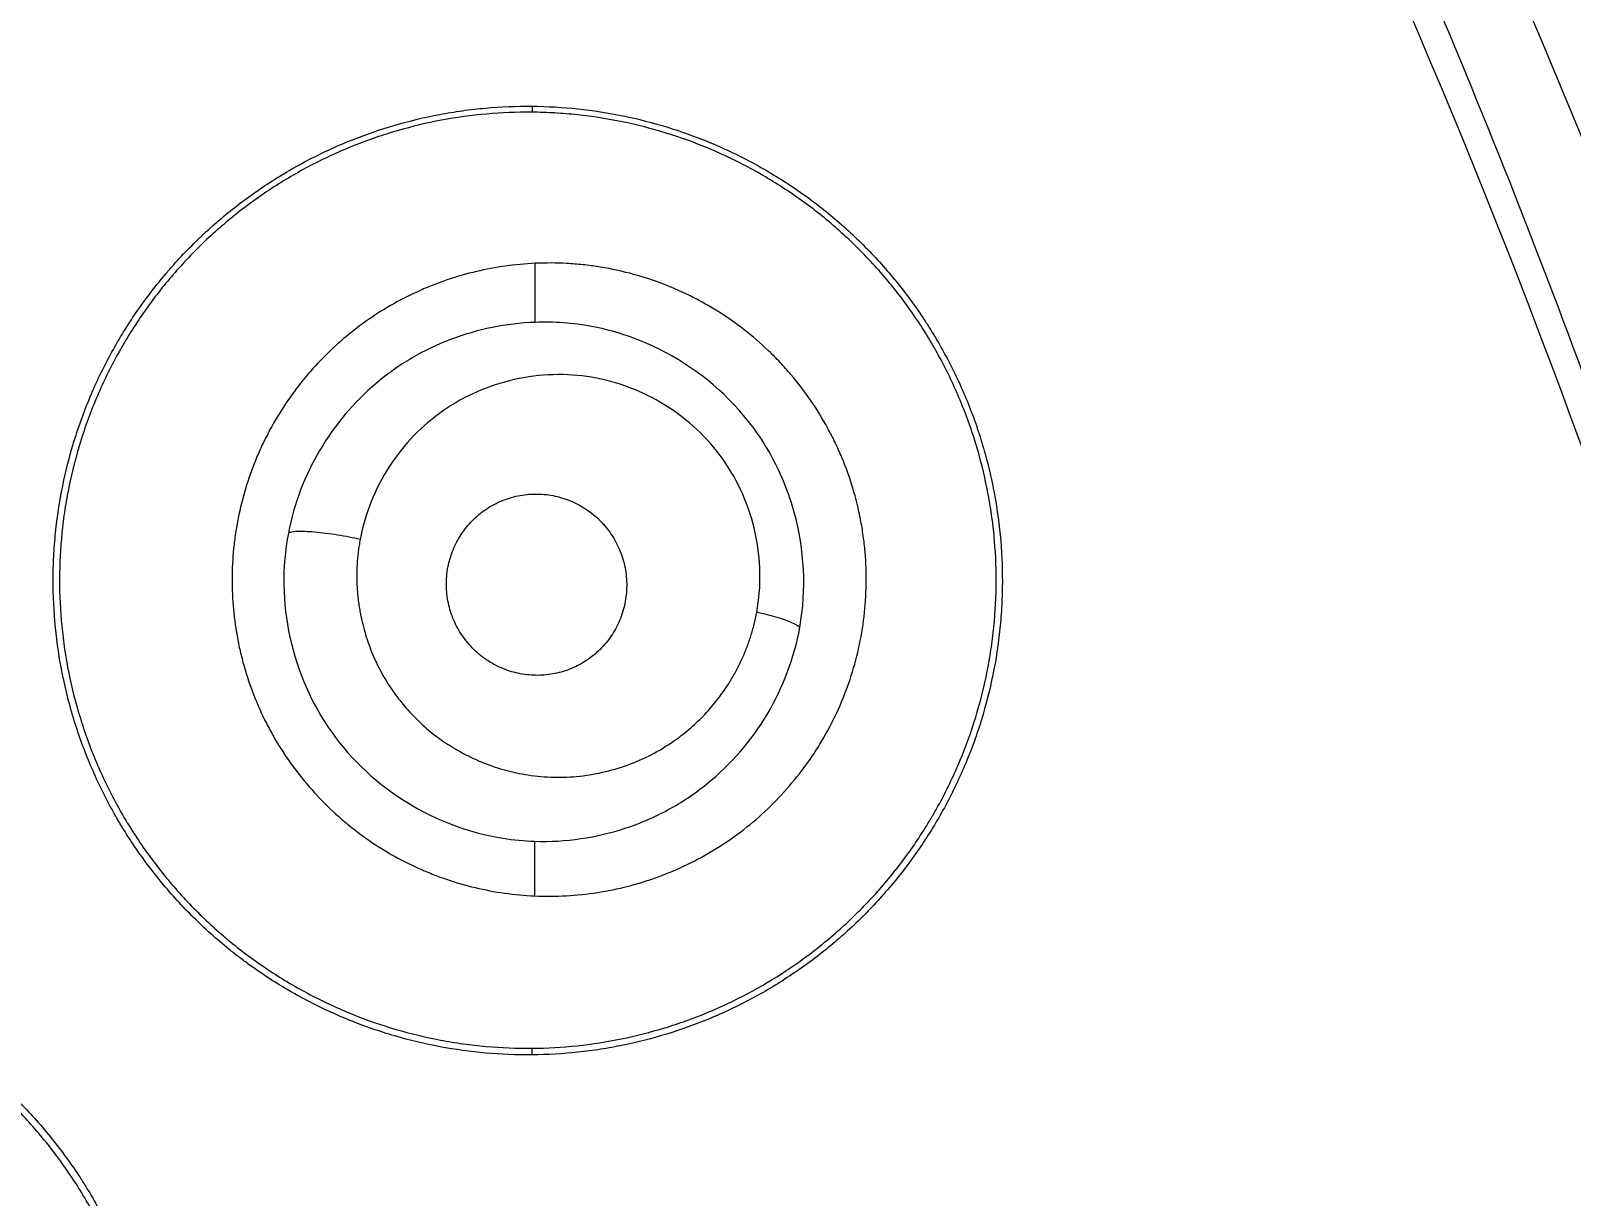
# Model space of a CAD drawing. Extents: x 541 to 1062, y 0 to 382.
# Drawn here: x 926.1 to 933.83, y 286.27 to 292.12 of the extents above; entities that cross this region are included whole.
import ezdxf

# ---------------------------------------------------------------- set-up
doc = ezdxf.new("R2010")
doc.units = 0
doc.header["$LTSCALE"] = 10
doc.header["$MEASUREMENT"] = 0
doc.header["$PDMODE"] = 3
doc.header["$PDSIZE"] = -10
doc.layers.get('0').update_dxf_attribs({"linetype": 'CONTINUOUS'})
doc.layers.get('DEFPOINTS').update_dxf_attribs({"linetype": 'CONTINUOUS'})
doc.layers.add('1', color=7, linetype='CONTINUOUS')
doc.styles.add('Daelim Dimension', font='')
doc.styles.get('Daelim Dimension').set_extended_font_data('NanumGothic')
doc.dimstyles.new('DEFAULT', dxfattribs={"dimscale": 2, "dimtxt": 2, "dimasz": 2, "dimexe": 0, "dimexo": 2, "dimgap": 1, "dimtad": 1, "dimdec": 1, "dimzin": 9, "dimdsep": 46, "dimtxsty": 'Daelim Dimension', "dimcen": 0.5, "dimclrd": 252, "dimclre": 252, "dimclrt": 3, "dimadec": 1, "dimazin": 0, "dimtfac": 1, "dimtdec": 1, "dimtix": 1, "dimtmove": 0, "dimatfit": 3, "dimfxl": 1, "dimtolj": 1, "dimtzin": 1, "dimlwd": 9, "dimlwe": 9, "dimarcsym": 0})

# ---------------------------------------------------------------- blocks, each defined once
blk = doc.blocks.new('*D10')
at = {"color": 5, "linetype": 'ByBlock', "lineweight": 9, "ltscale": 0.5, "transparency": 16777216}
for p, q in [((845.7003, 280.0728), (845.7003, 341.2206)), ((849.7003, 341.2206), (941.7003, 341.2206)), ((945.7003, 280.0745), (945.7003, 341.2206))]:
    blk.add_line(p, q, dxfattribs=at)
at = {"color": 5, "ltscale": 0.5, "transparency": 16777216}
for points in [[(849.7003, 341.8873), (849.7003, 340.5539), (845.7003, 341.2206)], [(941.7003, 341.8873), (941.7003, 340.5539), (945.7003, 341.2206)]]:
    blk.add_solid(points, dxfattribs=at)
at = {"layer": 'DEFPOINTS', "color": 0, "ltscale": 0.5, "transparency": 16777216}
for p in [(945.7003, 341.2206), (845.7003, 276.0728), (945.7003, 276.0745)]:
    blk.add_point(p, dxfattribs=at)
at = {"color": 7, "ltscale": 0.5, "transparency": 16777216, "insert": (895.7003, 346.2206), "char_height": 6, "attachment_point": 5, "style": 'Daelim Dimension'}
blk.add_mtext('\\A1;%%C100', dxfattribs=at)

msp = doc.modelspace()

# ---------------------------------------------------------------- linework, layer by layer
at = {"layer": '1', "color": 7, "linetype": 'Continuous', "lineweight": 13}
for p, q in [((928.6153, 291.7432), (928.6153, 291.7131)), ((928.6305, 290.6593), (928.6308, 290.9549)), ((928.6278, 288.0545), (928.6275, 287.7806)), ((928.6153, 286.9828), (928.6153, 287.016))]:
    msp.add_line(p, q, dxfattribs=at)
at = {"layer": '1', "color": 7, "linetype": 'Continuous', "lineweight": 18}
for radius, start, end in [(45.3527, 272.37375, 90), (41.78, 282.53337, 97.46663), (41.2, 272.64772, 90)]:
    msp.add_arc((895.7003, 276.0745), radius, start, end, dxfattribs=at)
at = {"layer": '1', "color": 7, "linetype": 'Continuous', "lineweight": 13}
msp.add_ellipse((929.6662, 289.174), major_axis=(-0.295, 0.0547), ratio=0.145294, start_param=3.318229, end_param=4.480331, dxfattribs=at)
at = {"layer": '1', "color": 7, "linetype": 'Continuous', "lineweight": 18}
for points, weights in [([(945.7003, 276.0745), (945.7003, 307.3351), (922.9618, 326.0745), (895.7003, 326.0745)], [0.718695432068, 0.639202599743, 0.732970789054, 1]), ([(928.1535, 243.6212), (962.1214, 277.5891), (943.7381, 321.9703), (895.7003, 321.9703)], [1, 0.588455621576, 0.588455621576, 1])]:
    msp.add_rational_spline(points, weights, degree=3, dxfattribs=at)
at = {"layer": '1', "color": 7, "linetype": 'Continuous', "lineweight": 13}
for points, knots in [([(895.7003, 318.4396), (898.4731, 318.4396), (901.2458, 318.1665), (906.6848, 317.0846), (909.351, 316.2759), (914.4744, 314.1537), (916.9316, 312.8403), (921.5426, 309.7593), (923.6963, 307.9918), (927.6176, 304.0705), (929.3851, 301.9168), (932.4661, 297.3058), (933.7795, 294.8486), (935.9017, 289.7252), (936.7104, 287.059), (937.7923, 281.62), (938.0654, 278.8473), (938.0654, 276.0745)], [0, 0, 0, 0, 0.125, 0.125, 0.25, 0.25, 0.375, 0.375, 0.5, 0.5, 0.625, 0.625, 0.75, 0.75, 0.875, 0.875, 1, 1, 1, 1]), ([(920.5841, 290.8709), (920.6304, 290.8965), (920.7227, 290.9475), (920.861, 291.0238), (920.9987, 291.0998), (921.1359, 291.1754), (921.2726, 291.2506), (921.4088, 291.3255), (921.5444, 291.4), (921.6796, 291.4742), (921.8142, 291.548), (921.9483, 291.6215), (922.0819, 291.6945), (922.2149, 291.7673), (922.3475, 291.8396), (922.4795, 291.9116), (922.611, 291.9832), (922.7421, 292.0545), (922.8726, 292.1254), (923.0026, 292.196), (923.1321, 292.2661), (923.261, 292.3359), (923.3895, 292.4054), (923.5175, 292.4745), (923.645, 292.5432), (923.7719, 292.6115), (923.8984, 292.6795), (924.0244, 292.7471), (924.1498, 292.8144), (924.2748, 292.8813), (924.3993, 292.9478), (924.5233, 293.0139), (924.6468, 293.0797), (924.7697, 293.1451), (924.8922, 293.2101), (925.0142, 293.2748), (925.1358, 293.3391), (925.2568, 293.403), (925.3773, 293.4665), (925.4974, 293.5297), (925.6169, 293.5925), (925.8496, 293.7145), (926.1916, 293.893), (926.639, 294.1244), (927.0745, 294.3476), (927.4981, 294.5623), (927.9099, 294.7686), (928.225, 294.9243), (928.4437, 295.0314), (928.5664, 295.0916), (928.6792, 295.1469), (928.782, 295.1971), (928.8749, 295.2425), (928.9918, 295.2992), (929.1331, 295.3673), (929.2997, 295.4467), (929.458, 295.5211), (929.5977, 295.5858), (929.7211, 295.642), (929.8303, 295.6909), (929.938, 295.7385), (930.0442, 295.7846), (930.149, 295.8294), (930.2524, 295.8727), (930.3542, 295.9146), (930.4547, 295.9551), (930.5537, 295.9941), (930.6512, 296.0318), (930.7474, 296.068), (930.8421, 296.1028), (930.9049, 296.1252), (930.936, 296.1362)], [0, 0, 0, 0, 0.013442, 0.026836, 0.040181, 0.053477, 0.066724, 0.079923, 0.093073, 0.106175, 0.119228, 0.132232, 0.145188, 0.158096, 0.170955, 0.183766, 0.196528, 0.209242, 0.221908, 0.234525, 0.247095, 0.259615, 0.272088, 0.284513, 0.296889, 0.309217, 0.321498, 0.33373, 0.345914, 0.35805, 0.370139, 0.382179, 0.394172, 0.406116, 0.418013, 0.429862, 0.441663, 0.453417, 0.465123, 0.476781, 0.488392, 0.499955, 0.544574, 0.588001, 0.630239, 0.671292, 0.711164, 0.749859, 0.762685, 0.774548, 0.785451, 0.795393, 0.804375, 0.812397, 0.829265, 0.845313, 0.860543, 0.874956, 0.885548, 0.895975, 0.90624, 0.916341, 0.92628, 0.936056, 0.945671, 0.955125, 0.964418, 0.973552, 0.982526, 0.991342, 1, 1, 1, 1]), ([(931.1638, 295.9735), (931.1108, 295.9428), (931.0051, 295.8816), (930.8467, 295.7899), (930.6888, 295.6985), (930.5316, 295.6075), (930.3749, 295.5168), (930.2189, 295.4264), (930.0634, 295.3364), (929.9085, 295.2468), (929.7542, 295.1574), (929.6005, 295.0684), (929.4473, 294.9798), (929.2948, 294.8914), (929.1428, 294.8035), (928.9915, 294.7158), (928.8407, 294.6286), (928.6906, 294.5416), (928.541, 294.455), (928.3921, 294.3688), (928.2437, 294.2829), (928.0959, 294.1973), (927.9488, 294.1121), (927.8022, 294.0272), (927.6562, 293.9427), (927.5109, 293.8585), (927.3661, 293.7747), (927.222, 293.6913), (927.0785, 293.6081), (926.9355, 293.5254), (926.7932, 293.443), (926.6515, 293.3609), (926.5104, 293.2792), (926.3699, 293.1978), (926.23, 293.1168), (926.0908, 293.0362), (925.9521, 292.9559), (925.8141, 292.876), (925.6767, 292.7964), (925.5399, 292.7172), (925.4037, 292.6383), (925.2681, 292.5598), (925.1332, 292.4816), (924.9989, 292.4038), (924.8652, 292.3264), (924.7321, 292.2493), (924.5996, 292.1726), (924.4678, 292.0963), (924.3366, 292.0203), (924.206, 291.9446), (924.076, 291.8694), (923.9467, 291.7945), (923.818, 291.7199), (923.6899, 291.6457), (923.5625, 291.5719), (923.4356, 291.4985), (923.3094, 291.4254), (923.1839, 291.3527), (923.059, 291.2803), (922.9347, 291.2083), (922.811, 291.1367), (922.688, 291.0654), (922.5656, 290.9945), (922.4438, 290.924), (922.3227, 290.8538), (922.2022, 290.784), (922.0824, 290.7146), (921.9631, 290.6455), (921.8446, 290.5768), (921.7266, 290.5085), (921.6093, 290.4405), (921.4927, 290.3729), (921.3767, 290.3057), (921.2613, 290.2389), (921.1466, 290.1724), (921.0325, 290.1063), (920.9566, 290.0623), (920.9188, 290.0404)], [0, 0, 0, 0, 0.015717, 0.031369, 0.046957, 0.06248, 0.077939, 0.093334, 0.108664, 0.12393, 0.139132, 0.154269, 0.169341, 0.184349, 0.199293, 0.214173, 0.228988, 0.243738, 0.258424, 0.273046, 0.287603, 0.302096, 0.316525, 0.330889, 0.345188, 0.359424, 0.373594, 0.387701, 0.401743, 0.41572, 0.429634, 0.443482, 0.457267, 0.470987, 0.484642, 0.498233, 0.51176, 0.525222, 0.53862, 0.551953, 0.565222, 0.578427, 0.591567, 0.604643, 0.617654, 0.630601, 0.643483, 0.656302, 0.669055, 0.681744, 0.694369, 0.70693, 0.719425, 0.731857, 0.744224, 0.756527, 0.768765, 0.780939, 0.793048, 0.805093, 0.817074, 0.82899, 0.840842, 0.852629, 0.864352, 0.87601, 0.887604, 0.899134, 0.910599, 0.921999, 0.933336, 0.944607, 0.955815, 0.966958, 0.978036, 0.98905, 1, 1, 1, 1]), ([(928.6305, 290.6587), (928.4859, 290.6533), (928.2701, 290.6094), (928.0733, 290.5151), (927.9482, 290.4415), (927.8888, 290.3992), (927.6109, 290.1638), (927.4502, 289.8988), (927.3932, 289.6011)], [0, 0, 0, 0, 0.25, 0.375, 0.375, 0.5, 0.5, 1, 1, 1, 1]), ([(929.958, 289.1277), (929.9923, 289.3186), (929.9765, 289.6172), (929.8495, 289.9366), (929.7728, 290.0619), (929.7168, 290.1423), (929.6865, 290.1807), (929.5251, 290.3632), (929.2834, 290.5358), (929.0077, 290.6206), (928.8207, 290.6555), (928.7254, 290.6623), (928.6305, 290.6587)], [0, 0, 0, 0, 0.25, 0.375, 0.4375, 0.4375, 0.5, 0.5, 0.75, 0.875, 0.875, 1, 1, 1, 1]), ([(927.3932, 289.6011), (927.3272, 289.2568), (927.4082, 288.8864), (927.8132, 288.3167), (928.1335, 288.1226), (928.5225, 288.0613), (928.5752, 288.0564), (928.6278, 288.0546)], [0, 0, 0, 0, 0.46391, 0.46391, 0.92782, 0.92782, 1, 1, 1, 1]), ([(927.7533, 289.5697), (927.7361, 289.5735), (927.7178, 289.5772), (927.6798, 289.5844), (927.6601, 289.5879), (927.6204, 289.5942), (927.6005, 289.5971), (927.5615, 289.602), (927.5426, 289.6041), (927.5072, 289.6072), (927.4906, 289.6082), (927.461, 289.6092), (927.4479, 289.6092), (927.4257, 289.6083), (927.4165, 289.6073), (927.402, 289.6047), (927.3968, 289.603), (927.3932, 289.6011)], [0, 0, 0, 0, 0.125, 0.125, 0.25, 0.25, 0.375, 0.375, 0.5, 0.5, 0.625, 0.625, 0.75, 0.75, 0.875, 0.875, 1, 1, 1, 1]), ([(928.6278, 288.0546), (928.7837, 288.0495), (929.0171, 288.0841), (929.2663, 288.1919), (929.3659, 288.2519), (929.4304, 288.2949), (929.4617, 288.3179), (929.7329, 288.5368), (929.9022, 288.8174), (929.958, 289.1277)], [0, 0, 0, 0, 0.25, 0.375, 0.4375, 0.4375, 0.5, 0.5, 1, 1, 1, 1])]:
    msp.add_open_spline(points, degree=3, knots=knots, dxfattribs=at)
at = {"layer": '1', "color": 7, "linetype": 'Continuous', "lineweight": 18}
for points, knots in [([(920.7415, 290.4573), (920.7904, 290.485), (920.8883, 290.5403), (921.0351, 290.6231), (921.1818, 290.7059), (921.3285, 290.7887), (921.4752, 290.8714), (921.6218, 290.9541), (921.7684, 291.0366), (921.915, 291.1192), (922.0615, 291.2016), (922.208, 291.284), (922.3544, 291.3663), (922.5009, 291.4485), (922.6473, 291.5307), (922.7936, 291.6128), (922.94, 291.6949), (923.0863, 291.7768), (923.2325, 291.8587), (923.3788, 291.9405), (923.525, 292.0222), (923.6712, 292.1039), (923.8173, 292.1854), (923.9634, 292.2669), (924.1095, 292.3483), (924.2556, 292.4296), (924.4016, 292.5109), (924.5476, 292.592), (924.6936, 292.673), (924.8396, 292.754), (924.9855, 292.8349), (925.1314, 292.9156), (925.2772, 292.9963), (925.4231, 293.0769), (925.5689, 293.1574), (925.7147, 293.2378), (925.8709, 293.3237), (926.0432, 293.4186), (926.2374, 293.5257), (926.4488, 293.6423), (926.6776, 293.7684), (926.9237, 293.9039), (927.187, 294.0486), (927.4676, 294.2023), (927.7656, 294.3651), (928.0809, 294.5365), (928.3466, 294.6804), (928.5606, 294.7955), (928.7207, 294.8811), (928.8919, 294.9721), (929.0741, 295.0684), (929.2674, 295.1697), (929.4719, 295.2758), (929.7385, 295.4124), (930.0418, 295.5652), (930.3565, 295.7201), (930.6055, 295.8396), (930.7884, 295.9256), (930.9047, 295.9794), (930.9599, 296.0047), (930.9764, 296.0123)], [0, 0, 0, 0, 0.01429, 0.028579, 0.042868, 0.057157, 0.071446, 0.085735, 0.100023, 0.114311, 0.128599, 0.142886, 0.157173, 0.17146, 0.185747, 0.200033, 0.214319, 0.228605, 0.24289, 0.257175, 0.27146, 0.285744, 0.300028, 0.314312, 0.328596, 0.342879, 0.357162, 0.371444, 0.385726, 0.400008, 0.414289, 0.42857, 0.442851, 0.457131, 0.471411, 0.48569, 0.499969, 0.517305, 0.536343, 0.557085, 0.57953, 0.603678, 0.629529, 0.657085, 0.686343, 0.717306, 0.749973, 0.764611, 0.780325, 0.797114, 0.814976, 0.83391, 0.853911, 0.874975, 0.91197, 0.942477, 0.966515, 0.984105, 0.995262, 1, 1, 1, 1]), ([(931.3045, 296.0517), (932.0696, 294.6666), (932.7537, 293.2374), (933.9508, 290.3105), (934.4637, 288.8127), (935.3118, 285.7689), (935.647, 284.2229), (936.1352, 281.1038), (936.2883, 279.5306), (936.4107, 276.3786), (936.38, 274.7997), (936.1356, 271.6574), (935.9219, 270.0942), (935.3147, 267.0044), (934.9212, 265.4779), (933.96, 262.4822), (933.3924, 261.0131), (932.7417, 259.5826)], [0, 0, 0, 0, 0.125, 0.125, 0.25, 0.25, 0.375, 0.375, 0.5, 0.5, 0.625, 0.625, 0.75, 0.75, 0.875, 0.875, 1, 1, 1, 1]), ([(931.1638, 295.9735), (932.7077, 293.2116), (933.9271, 290.2542), (935.6334, 284.2266), (936.1354, 281.1374), (936.4107, 274.8029), (936.1774, 271.6788), (935.2911, 267.0649), (934.9049, 265.5362), (934.1899, 263.2686), (933.9312, 262.52), (933.5149, 261.4072), (933.3711, 261.0381), (933.0677, 260.3056), (932.9159, 259.9386), (932.7415, 259.5827)], [0, 0, 0, 0, 0.25, 0.25, 0.5, 0.5, 0.75, 0.75, 0.875, 0.875, 0.9375, 0.9375, 0.96875, 0.96875, 1, 1, 1, 1]), ([(928.6153, 286.9828), (928.5374, 286.9821), (928.3825, 286.9883), (928.153, 287.02), (928.0018, 287.0561), (927.8891, 287.0889), (927.8516, 287.1009), (927.7771, 287.1267), (927.7402, 287.1405), (927.631, 287.1845), (927.4889, 287.2501), (927.3536, 287.3296), (927.2548, 287.3944), (927.2061, 287.4282), (927.1583, 287.4639), (927.1267, 287.4882), (927.111, 287.5006), (927.0333, 287.5635), (926.915, 287.6697), (926.7549, 287.8452), (926.6597, 287.973), (926.5928, 288.073), (926.5712, 288.1072), (926.53, 288.1761), (926.5104, 288.211), (926.4542, 288.3168), (926.3867, 288.461), (926.3339, 288.6112), (926.3, 288.7262), (926.2896, 288.7649), (926.2707, 288.8431), (926.2623, 288.8824), (926.2401, 289.0001), (926.2186, 289.1575), (926.2128, 289.3155), (926.2144, 289.4343), (926.216, 289.474), (926.221, 289.5534), (926.2246, 289.5932), (926.2381, 289.7115), (926.251, 289.7893), (926.2841, 289.9426), (926.3247, 290.0937), (926.3801, 290.2405), (926.4273, 290.3488), (926.4438, 290.3845), (926.4786, 290.4545), (926.4967, 290.489), (926.5535, 290.5908), (926.6355, 290.7221), (926.7298, 290.8448), (926.7926, 290.9188), (926.8054, 290.9335), (926.8313, 290.9625), (926.8445, 290.9769), (926.8845, 291.0195), (926.9117, 291.0471), (926.995, 291.1278), (927.1107, 291.2292), (927.2353, 291.3188), (927.332, 291.3814), (927.3648, 291.4016), (927.4315, 291.4404), (927.4655, 291.459), (927.5688, 291.5125), (927.7089, 291.5766), (927.9261, 291.6515), (928.0755, 291.6874), (928.1893, 291.709), (928.2275, 291.7152), (928.3046, 291.726), (928.3432, 291.7304), (928.4594, 291.7408), (928.5372, 291.7439), (928.6153, 291.7432)], [0, 0, 0, 0, 0.03125, 0.0625, 0.09375, 0.09375, 0.109375, 0.109375, 0.125, 0.125, 0.15625, 0.1875, 0.1875, 0.203125, 0.210938, 0.210938, 0.21875, 0.21875, 0.25, 0.28125, 0.3125, 0.3125, 0.328125, 0.328125, 0.34375, 0.34375, 0.375, 0.40625, 0.40625, 0.421875, 0.421875, 0.4375, 0.4375, 0.46875, 0.5, 0.5, 0.515625, 0.515625, 0.53125, 0.53125, 0.5625, 0.5625, 0.59375, 0.625, 0.625, 0.640625, 0.640625, 0.65625, 0.65625, 0.6875, 0.71875, 0.71875, 0.726563, 0.726563, 0.734375, 0.734375, 0.75, 0.75, 0.78125, 0.8125, 0.8125, 0.828125, 0.828125, 0.84375, 0.84375, 0.875, 0.90625, 0.9375, 0.9375, 0.953125, 0.953125, 0.96875, 0.96875, 1, 1, 1, 1]), ([(928.6153, 291.7131), (928.5383, 291.7138), (928.462, 291.7107), (928.3108, 291.6972), (928.1608, 291.6765), (928.0135, 291.6415), (927.904, 291.6098), (927.8677, 291.5983), (927.8134, 291.5796), (927.7954, 291.5732), (927.7596, 291.5599), (927.6706, 291.5257), (927.5155, 291.4548), (927.3193, 291.3413), (927.1956, 291.2528), (927.1056, 291.1815), (927.076, 291.1568), (927.0184, 291.1064), (926.9903, 291.0806), (926.9081, 291.0012), (926.804, 290.8903), (926.7108, 290.7696), (926.6451, 290.6753), (926.6239, 290.6432), (926.5829, 290.5778), (926.5631, 290.5443), (926.5064, 290.4429), (926.4379, 290.3047), (926.3561, 290.0889), (926.3157, 289.9391), (926.2949, 289.8437), (926.291, 289.8245), (926.2837, 289.7859), (926.2802, 289.7665), (926.2706, 289.7085), (926.2652, 289.6697), (926.2519, 289.5533), (926.242, 289.3979), (926.2475, 289.2419), (926.2576, 289.1247), (926.2619, 289.0856), (926.2726, 289.0073), (926.279, 288.968), (926.301, 288.8515), (926.3379, 288.6986), (926.4156, 288.4767), (926.4824, 288.3338), (926.5382, 288.2285), (926.5577, 288.194), (926.5982, 288.1262), (926.6192, 288.093), (926.6845, 287.9951), (926.7778, 287.8695), (926.8833, 287.7536), (926.9671, 287.6704), (926.9959, 287.6432), (927.0544, 287.5907), (927.0842, 287.5652), (927.1751, 287.4915), (927.3005, 287.3997), (927.4341, 287.321), (927.5373, 287.2668), (927.5722, 287.2496), (927.643, 287.2168), (927.6788, 287.2013), (927.7865, 287.1578), (927.9319, 287.1073), (928.0808, 287.0714), (928.1938, 287.05), (928.2316, 287.0437), (928.3078, 287.0331), (928.3462, 287.0287), (928.4614, 287.0184), (928.5383, 287.0153), (928.6153, 287.016)], [0, 0, 0, 0, 0.03125, 0.03125, 0.0625, 0.09375, 0.09375, 0.109375, 0.109375, 0.117188, 0.117188, 0.125, 0.15625, 0.1875, 0.21875, 0.21875, 0.234375, 0.234375, 0.25, 0.25, 0.28125, 0.3125, 0.3125, 0.328125, 0.328125, 0.34375, 0.34375, 0.375, 0.40625, 0.4375, 0.4375, 0.445313, 0.445313, 0.453125, 0.453125, 0.46875, 0.46875, 0.5, 0.53125, 0.53125, 0.546875, 0.546875, 0.5625, 0.5625, 0.59375, 0.625, 0.65625, 0.65625, 0.671875, 0.671875, 0.6875, 0.6875, 0.71875, 0.75, 0.75, 0.765625, 0.765625, 0.78125, 0.78125, 0.8125, 0.84375, 0.84375, 0.859375, 0.859375, 0.875, 0.875, 0.90625, 0.9375, 0.9375, 0.953125, 0.953125, 0.96875, 0.96875, 1, 1, 1, 1]), ([(928.6153, 291.7432), (928.6926, 291.7426), (928.846, 291.7337), (929.0729, 291.6985), (929.2221, 291.6603), (929.3331, 291.626), (929.37, 291.6137), (929.4434, 291.587), (929.4797, 291.5728), (929.5872, 291.5276), (929.727, 291.4607), (929.8597, 291.3804), (929.9889, 291.2933), (930.0517, 291.2464), (930.1735, 291.1454), (930.2315, 291.0922), (930.3417, 290.9807), (930.4462, 290.864), (930.5391, 290.737), (930.5934, 290.6543), (930.6041, 290.6376), (930.6251, 290.6039), (930.6354, 290.5868), (930.6657, 290.5353), (930.6849, 290.5006), (930.7399, 290.3955), (930.8057, 290.2524), (930.8571, 290.1036), (930.8902, 289.9899), (930.9003, 289.9517), (930.9186, 289.8744), (930.9269, 289.8354), (930.9485, 289.7184), (930.9693, 289.5624), (930.9747, 289.406), (930.9729, 289.2885), (930.9714, 289.2494), (930.9663, 289.171), (930.9628, 289.1318), (930.9493, 289.0142), (930.9366, 288.937), (930.9037, 288.7851), (930.8637, 288.6355), (930.8093, 288.4905), (930.7631, 288.3835), (930.7467, 288.3481), (930.7125, 288.2785), (930.6946, 288.2442), (930.6387, 288.1432), (930.5581, 288.013), (930.4657, 287.8914), (930.392, 287.8036), (930.3667, 287.7748), (930.3145, 287.7185), (930.2877, 287.6908), (930.2057, 287.6104), (930.0921, 287.5092), (929.9091, 287.3752), (929.7787, 287.2975), (929.6777, 287.2438), (929.6434, 287.2266), (929.5745, 287.1941), (929.5397, 287.1787), (929.3647, 287.1061), (929.2203, 287.0618), (929.0345, 287.0237), (928.9971, 287.0169), (928.9217, 287.0052), (928.8836, 287.0002), (928.7691, 286.988), (928.6923, 286.9835), (928.6153, 286.9828)], [0, 0, 0, 0, 0.03125, 0.0625, 0.09375, 0.09375, 0.109375, 0.109375, 0.125, 0.125, 0.15625, 0.1875, 0.1875, 0.21875, 0.21875, 0.25, 0.25, 0.28125, 0.3125, 0.3125, 0.320312, 0.320312, 0.328125, 0.328125, 0.34375, 0.34375, 0.375, 0.40625, 0.40625, 0.421875, 0.421875, 0.4375, 0.4375, 0.46875, 0.5, 0.5, 0.515625, 0.515625, 0.53125, 0.53125, 0.5625, 0.5625, 0.59375, 0.625, 0.625, 0.640625, 0.640625, 0.65625, 0.65625, 0.6875, 0.71875, 0.71875, 0.734375, 0.734375, 0.75, 0.75, 0.78125, 0.8125, 0.84375, 0.84375, 0.859375, 0.859375, 0.875, 0.875, 0.9375, 0.9375, 0.953125, 0.953125, 0.96875, 0.96875, 1, 1, 1, 1]), ([(928.6153, 287.016), (928.6914, 287.0166), (928.7668, 287.021), (928.9161, 287.0368), (929.0639, 287.0597), (929.209, 287.0965), (929.3168, 287.1294), (929.3525, 287.1413), (929.4059, 287.1605), (929.4236, 287.1671), (929.4589, 287.1807), (929.4764, 287.1877), (929.633, 287.2526), (929.7649, 287.3229), (929.9522, 287.4467), (930.0128, 287.4911), (930.101, 287.5625), (930.13, 287.5871), (930.1866, 287.6376), (930.2141, 287.6634), (930.2948, 287.7427), (930.3968, 287.8532), (930.488, 287.9732), (930.5523, 288.0668), (930.5834, 288.1146), (930.6129, 288.1637), (930.6322, 288.1967), (930.6416, 288.2134), (930.688, 288.2974), (930.755, 288.4345), (930.835, 288.6483), (930.8745, 288.7963), (930.8988, 288.9094), (930.906, 288.9474), (930.9185, 289.0242), (930.9238, 289.0626), (930.9369, 289.1779), (930.9466, 289.3317), (930.9411, 289.4859), (930.9313, 289.6016), (930.925, 289.6595), (930.9164, 289.7174), (930.9102, 289.756), (930.9069, 289.7753), (930.8889, 289.8717), (930.8527, 290.0233), (930.7767, 290.2429), (930.7115, 290.3842), (930.6571, 290.4883), (930.638, 290.5227), (930.5983, 290.5901), (930.5776, 290.6232), (930.5135, 290.7206), (930.4221, 290.8456), (930.3189, 290.9608), (930.2371, 291.0436), (930.2091, 291.0705), (930.1515, 291.1232), (930.1222, 291.1488), (930.0327, 291.2228), (929.9095, 291.315), (929.7785, 291.3943), (929.6774, 291.4489), (929.6432, 291.4663), (929.5739, 291.4995), (929.5386, 291.5154), (929.4322, 291.56), (929.3605, 291.586), (929.2154, 291.6308), (929.0688, 291.6685), (928.919, 291.6919), (928.8055, 291.704), (928.7675, 291.7071), (928.6914, 291.7115), (928.6534, 291.7127), (928.6153, 291.7131)], [0, 0, 0, 0, 0.03125, 0.03125, 0.0625, 0.09375, 0.09375, 0.109375, 0.109375, 0.117188, 0.117188, 0.125, 0.125, 0.1875, 0.1875, 0.21875, 0.21875, 0.234375, 0.234375, 0.25, 0.25, 0.28125, 0.3125, 0.3125, 0.328125, 0.335937, 0.335937, 0.34375, 0.34375, 0.375, 0.40625, 0.4375, 0.4375, 0.453125, 0.453125, 0.46875, 0.46875, 0.5, 0.53125, 0.53125, 0.546875, 0.554687, 0.554687, 0.5625, 0.5625, 0.59375, 0.625, 0.65625, 0.65625, 0.671875, 0.671875, 0.6875, 0.6875, 0.71875, 0.75, 0.75, 0.765625, 0.765625, 0.78125, 0.78125, 0.8125, 0.84375, 0.84375, 0.859375, 0.859375, 0.875, 0.875, 0.90625, 0.90625, 0.9375, 0.96875, 0.96875, 0.984375, 0.984375, 1, 1, 1, 1]), ([(928.6308, 290.9549), (928.5304, 290.9504), (928.4323, 290.9365), (928.2881, 290.9025), (928.2406, 290.8889), (928.1701, 290.8651), (928.1467, 290.8566), (928.1003, 290.8385), (928.0772, 290.8288), (927.9633, 290.7781), (927.8772, 290.7295), (927.7553, 290.6451), (927.7158, 290.615), (927.6585, 290.5668), (927.6397, 290.5502), (927.6028, 290.5161), (927.5849, 290.4987), (927.4973, 290.4096), (927.4344, 290.3324), (927.3511, 290.2078), (927.3252, 290.1648), (927.2892, 290.0979), (927.2776, 290.0752), (927.2557, 290.0295), (927.2454, 290.0064), (927.1964, 289.8902), (927.1662, 289.794), (927.1399, 289.6698), (927.1353, 289.6448), (927.1271, 289.5943), (927.1236, 289.5687), (927.115, 289.4921), (927.1118, 289.4411), (927.1095, 289.2882), (927.1177, 289.1864), (927.1406, 289.0595), (927.1458, 289.034), (927.1575, 288.9835), (927.1639, 288.9585), (927.185, 288.8842), (927.2177, 288.787), (927.2597, 288.6934), (927.2946, 288.6247), (927.3069, 288.602), (927.3325, 288.557), (927.346, 288.5348), (927.4155, 288.4258), (927.4787, 288.3454), (927.5844, 288.2345), (927.6215, 288.1991), (927.6799, 288.1487), (927.6998, 288.1323), (927.7401, 288.1008), (927.7606, 288.0855), (927.8643, 288.0121), (927.9521, 287.9619), (928.0676, 287.9097), (928.091, 287.8998), (928.1384, 287.8811), (928.1621, 287.8723), (928.2338, 287.8479), (928.282, 287.8339), (928.4279, 287.7991), (928.5269, 287.7852), (928.6275, 287.7806)], [0, 0, 0, 0, 0.0625, 0.0625, 0.09375, 0.09375, 0.109375, 0.109375, 0.125, 0.125, 0.1875, 0.1875, 0.21875, 0.21875, 0.234375, 0.234375, 0.25, 0.25, 0.3125, 0.3125, 0.34375, 0.34375, 0.359375, 0.359375, 0.375, 0.375, 0.4375, 0.4375, 0.453125, 0.453125, 0.46875, 0.46875, 0.5, 0.5, 0.5625, 0.5625, 0.578125, 0.578125, 0.59375, 0.59375, 0.625, 0.65625, 0.65625, 0.671875, 0.671875, 0.6875, 0.6875, 0.75, 0.75, 0.78125, 0.78125, 0.796875, 0.796875, 0.8125, 0.8125, 0.875, 0.875, 0.890625, 0.890625, 0.90625, 0.90625, 0.9375, 0.9375, 1, 1, 1, 1]), ([(928.6275, 287.7806), (928.7341, 287.7758), (928.8392, 287.7816), (928.9945, 287.8056), (929.046, 287.8162), (929.1225, 287.8359), (929.1479, 287.8431), (929.1985, 287.8589), (929.2236, 287.8674), (929.3472, 287.9128), (929.4414, 287.9584), (929.5756, 288.0405), (929.6192, 288.0702), (929.7039, 288.1344), (929.7444, 288.1684), (929.8602, 288.2759), (929.9299, 288.3548), (930.0075, 288.4626), (930.0226, 288.4847), (930.0517, 288.5297), (930.0657, 288.5526), (930.1057, 288.6221), (930.1299, 288.6695), (930.1953, 288.815), (930.2293, 288.9164), (930.2649, 289.0756), (930.274, 289.129), (930.2867, 289.236), (930.2939, 289.3435), (930.2901, 289.4518), (930.2831, 289.5333), (930.28, 289.5606), (930.2725, 289.615), (930.268, 289.6419), (930.2423, 289.7757), (930.211, 289.8796), (930.1584, 290.0056), (930.1472, 290.0306), (930.1234, 290.0801), (930.1109, 290.1046), (930.0716, 290.1767), (930.0147, 290.2694), (929.9488, 290.3555), (929.896, 290.4175), (929.8779, 290.4378), (929.8404, 290.4775), (929.8211, 290.497), (929.7226, 290.5912), (929.6376, 290.6572), (929.5237, 290.7285), (929.5005, 290.7422), (929.4534, 290.7684), (929.4294, 290.781), (929.3567, 290.8168), (929.3074, 290.838), (929.1576, 290.8938), (929.0548, 290.9207), (928.9229, 290.9414), (928.8964, 290.9449), (928.8433, 290.9505), (928.8168, 290.9527), (928.7371, 290.957), (928.684, 290.9573), (928.6308, 290.9549)], [0, 0, 0, 0, 0.0625, 0.0625, 0.09375, 0.09375, 0.109375, 0.109375, 0.125, 0.125, 0.1875, 0.1875, 0.21875, 0.21875, 0.25, 0.25, 0.3125, 0.3125, 0.328125, 0.328125, 0.34375, 0.34375, 0.375, 0.375, 0.4375, 0.4375, 0.46875, 0.46875, 0.5, 0.53125, 0.53125, 0.546875, 0.546875, 0.5625, 0.5625, 0.625, 0.625, 0.640625, 0.640625, 0.65625, 0.65625, 0.6875, 0.71875, 0.71875, 0.734375, 0.734375, 0.75, 0.75, 0.8125, 0.8125, 0.828125, 0.828125, 0.84375, 0.84375, 0.875, 0.875, 0.9375, 0.9375, 0.953125, 0.953125, 0.96875, 0.96875, 1, 1, 1, 1]), ([(929.7418, 289.2031), (929.7662, 289.335), (929.7639, 289.4675), (929.7048, 289.7379), (929.6505, 289.8612), (929.5343, 290.0253), (929.4907, 290.0753), (929.3936, 290.1663), (929.3392, 290.2078), (929.1668, 290.3149), (929.0429, 290.3617), (928.7856, 290.4045), (928.6557, 290.4004), (928.3962, 290.3419), (928.2785, 290.2906), (928.0631, 290.1411), (927.974, 290.0495), (927.8267, 289.8233), (927.7776, 289.701), (927.7533, 289.5697)], [0, 0, 0, 0, 0.125, 0.125, 0.25, 0.25, 0.3125, 0.3125, 0.375, 0.375, 0.5, 0.5, 0.625, 0.625, 0.75, 0.75, 0.875, 0.875, 1, 1, 1, 1]), ([(928.1858, 289.3398), (928.1854, 289.3704), (928.1881, 289.4004), (928.1965, 289.4445), (928.2, 289.4591), (928.2084, 289.4879), (928.2134, 289.5023), (928.2303, 289.5438), (928.244, 289.5701), (928.2685, 289.6072), (928.2773, 289.6193), (928.296, 289.6424), (928.3059, 289.6534), (928.3368, 289.6848), (928.3594, 289.7036), (928.3961, 289.7284), (928.4087, 289.7361), (928.4345, 289.7501), (928.4608, 289.7627), (928.4883, 289.7728), (928.5163, 289.7814), (928.5307, 289.7851), (928.574, 289.794), (928.6032, 289.7971), (928.6472, 289.7973), (928.6619, 289.7967), (928.6915, 289.794), (928.7063, 289.7918), (928.7499, 289.7834), (928.7782, 289.775), (928.8196, 289.7581), (928.8333, 289.7517), (928.8599, 289.7376), (928.8728, 289.7299), (928.9102, 289.7051), (928.9334, 289.6862), (928.9604, 289.6594), (928.9657, 289.6538), (928.9759, 289.6426), (928.9908, 289.6254), (929.0133, 289.595), (929.0288, 289.5691), (929.0431, 289.5422), (929.0497, 289.5283), (929.0671, 289.486), (929.0758, 289.457), (929.0845, 289.4124), (929.0867, 289.3973), (929.0895, 289.3668), (929.0902, 289.3516), (929.09, 289.3363)], [0, 0, 0, 0, 0.0625, 0.0625, 0.09375, 0.09375, 0.125, 0.125, 0.1875, 0.1875, 0.21875, 0.21875, 0.25, 0.25, 0.3125, 0.3125, 0.34375, 0.34375, 0.375, 0.40625, 0.40625, 0.4375, 0.4375, 0.5, 0.5, 0.53125, 0.53125, 0.5625, 0.5625, 0.625, 0.625, 0.65625, 0.65625, 0.6875, 0.6875, 0.75, 0.75, 0.765625, 0.765625, 0.78125, 0.8125, 0.84375, 0.84375, 0.875, 0.875, 0.9375, 0.9375, 0.96875, 0.96875, 1, 1, 1, 1]), ([(927.7533, 289.5697), (927.7523, 289.5646), (927.7505, 289.5545), (927.748, 289.5392), (927.7457, 289.5239), (927.7437, 289.5086), (927.7419, 289.4933), (927.7403, 289.478), (927.739, 289.4627), (927.738, 289.4474), (927.7371, 289.432), (927.7366, 289.4167), (927.7362, 289.4013), (927.7361, 289.3859), (927.7363, 289.3705), (927.7367, 289.3551), (927.7373, 289.3397), (927.7382, 289.3243), (927.7393, 289.3088), (927.7406, 289.2934), (927.7422, 289.2779), (927.7441, 289.2624), (927.7462, 289.2469), (927.7485, 289.2314), (927.7511, 289.2159), (927.7539, 289.2004), (927.7569, 289.1849), (927.7664, 289.14), (927.7863, 289.0671), (927.8242, 288.9691), (927.8722, 288.8761), (927.9285, 288.7906), (927.991, 288.7131), (928.0583, 288.6442), (928.1316, 288.5825), (928.2001, 288.5357), (928.2608, 288.5005), (928.3117, 288.4744), (928.3635, 288.4514), (928.4161, 288.4314), (928.4697, 288.4144), (928.5242, 288.4004), (928.6036, 288.3847), (928.7089, 288.3737), (928.8396, 288.3774), (928.969, 288.398), (929.0948, 288.4344), (929.2144, 288.4867), (929.3167, 288.5485), (929.4029, 288.6147), (929.4744, 288.6817), (929.5392, 288.7557), (929.5836, 288.8177), (929.6122, 288.8632), (929.6278, 288.8898), (929.6425, 288.9167), (929.6564, 288.9439), (929.6694, 288.9714), (929.6815, 288.9993), (929.6928, 289.0274), (929.7032, 289.0559), (929.7127, 289.0847), (929.7213, 289.1139), (929.729, 289.1433), (929.736, 289.1731), (929.7398, 289.1931), (929.7418, 289.2031)], [0, 0, 0, 0, 0.004844, 0.009676, 0.014498, 0.019311, 0.024115, 0.028913, 0.033705, 0.038493, 0.043278, 0.04806, 0.052843, 0.057626, 0.06241, 0.067198, 0.071991, 0.076788, 0.081593, 0.086406, 0.091228, 0.096061, 0.100905, 0.105763, 0.110634, 0.115521, 0.120424, 0.125345, 0.158126, 0.190427, 0.222628, 0.255114, 0.285342, 0.315167, 0.344883, 0.374786, 0.392899, 0.410838, 0.428657, 0.446408, 0.464147, 0.481928, 0.499805, 0.541215, 0.582635, 0.624735, 0.666756, 0.708276, 0.749949, 0.781302, 0.812421, 0.843594, 0.875103, 0.884925, 0.894678, 0.904373, 0.914017, 0.923619, 0.933188, 0.942733, 0.952263, 0.961786, 0.971313, 0.980851, 0.990411, 1, 1, 1, 1]), ([(929.09, 289.3363), (929.0898, 289.3061), (929.0867, 289.2766), (929.0777, 289.2331), (929.074, 289.2188), (929.0653, 289.1904), (929.0601, 289.1763), (929.0429, 289.1355), (929.029, 289.1097), (929.0044, 289.0733), (928.9956, 289.0615), (928.9768, 289.0388), (928.967, 289.028), (928.9361, 288.9973), (928.9137, 288.9789), (928.8773, 288.9546), (928.8647, 288.9471), (928.8391, 288.9334), (928.813, 288.9211), (928.7858, 288.9113), (928.7582, 288.9028), (928.744, 288.8992), (928.701, 288.8905), (928.6722, 288.8875), (928.6287, 288.8873), (928.6142, 288.8879), (928.585, 288.8905), (928.5704, 288.8926), (928.5271, 288.9009), (928.4991, 288.9091), (928.4582, 288.9256), (928.4448, 288.9318), (928.4183, 288.9456), (928.4055, 288.9532), (928.3683, 288.9775), (928.3452, 288.996), (928.3131, 289.0274), (928.3028, 289.0385), (928.2835, 289.0615), (928.2654, 289.0853), (928.2498, 289.1108), (928.2353, 289.137), (928.2287, 289.1506), (928.2108, 289.1924), (928.2018, 289.221), (928.1926, 289.2649), (928.1902, 289.2797), (928.1869, 289.3096), (928.1859, 289.3248), (928.1858, 289.3398)], [0, 0, 0, 0, 0.0625, 0.0625, 0.09375, 0.09375, 0.125, 0.125, 0.1875, 0.1875, 0.21875, 0.21875, 0.25, 0.25, 0.3125, 0.3125, 0.34375, 0.34375, 0.375, 0.40625, 0.40625, 0.4375, 0.4375, 0.5, 0.5, 0.53125, 0.53125, 0.5625, 0.5625, 0.625, 0.625, 0.65625, 0.65625, 0.6875, 0.6875, 0.75, 0.75, 0.78125, 0.78125, 0.8125, 0.84375, 0.84375, 0.875, 0.875, 0.9375, 0.9375, 0.96875, 0.96875, 1, 1, 1, 1]), ([(924.3275, 287.4725), (924.4068, 287.4719), (924.5643, 287.463), (924.797, 287.427), (924.9499, 287.388), (925.0636, 287.353), (925.1014, 287.3404), (925.1765, 287.3131), (925.2137, 287.2986), (925.3236, 287.2525), (925.4666, 287.1841), (925.6023, 287.1022), (925.7342, 287.0133), (925.7984, 286.9654), (925.9228, 286.8626), (926.0411, 286.7543), (926.201, 286.5762), (926.2959, 286.447), (926.3514, 286.3629), (926.3624, 286.3459), (926.3838, 286.3116), (926.3944, 286.2943), (926.4253, 286.2419), (926.445, 286.2066), (926.5012, 286.0997), (926.5687, 285.9542), (926.6215, 285.8029), (926.6556, 285.6872), (926.666, 285.6483), (926.685, 285.5697), (926.6935, 285.5299), (926.716, 285.4108), (926.7379, 285.2517), (926.7472, 285.0124), (926.7376, 284.8524), (926.7267, 284.7522), (926.7242, 284.7322), (926.7188, 284.6924), (926.71, 284.6328), (926.6991, 284.574), (926.6745, 284.4572), (926.6342, 284.3039), (926.5792, 284.1552), (926.5402, 284.0638), (926.5321, 284.0456), (926.5156, 284.0093), (926.5071, 283.9912), (926.481, 283.9374), (926.4627, 283.9021), (926.4057, 283.7981), (926.3234, 283.6639), (926.229, 283.5388), (926.1536, 283.4483), (926.1277, 283.4187), (926.0743, 283.3607), (926.0468, 283.3321), (925.9626, 283.249), (925.8458, 283.1445), (925.6578, 283.0061), (925.5238, 282.9261), (925.4373, 282.8799), (925.4199, 282.8709), (925.3848, 282.8532), (925.3671, 282.8446), (925.3138, 282.8194), (925.278, 282.8035), (925.1699, 282.7586), (925.0235, 282.7059), (924.8728, 282.6674), (924.7582, 282.6439), (924.7197, 282.637), (924.6422, 282.625), (924.6032, 282.6199), (924.4854, 282.6074), (924.4066, 282.603), (924.3275, 282.6023)], [0, 0, 0, 0, 0.03125, 0.0625, 0.09375, 0.09375, 0.109375, 0.109375, 0.125, 0.125, 0.15625, 0.1875, 0.1875, 0.21875, 0.21875, 0.25, 0.28125, 0.3125, 0.3125, 0.320313, 0.320313, 0.328125, 0.328125, 0.34375, 0.34375, 0.375, 0.40625, 0.40625, 0.421875, 0.421875, 0.4375, 0.4375, 0.46875, 0.5, 0.53125, 0.53125, 0.539063, 0.539063, 0.546875, 0.5625, 0.5625, 0.59375, 0.625, 0.625, 0.632813, 0.632813, 0.640625, 0.640625, 0.65625, 0.65625, 0.6875, 0.71875, 0.71875, 0.734375, 0.734375, 0.75, 0.75, 0.78125, 0.8125, 0.84375, 0.84375, 0.851563, 0.851563, 0.859375, 0.859375, 0.875, 0.875, 0.90625, 0.9375, 0.9375, 0.953125, 0.953125, 0.96875, 0.96875, 1, 1, 1, 1]), ([(924.3275, 282.6404), (924.4055, 282.641), (924.4828, 282.6454), (924.636, 282.6615), (924.7878, 282.6848), (924.9369, 282.7227), (925.0477, 282.7565), (925.0845, 282.7688), (925.1393, 282.7885), (925.1576, 282.7953), (925.1938, 282.8093), (925.2837, 282.8454), (925.4404, 282.9196), (925.6383, 283.0377), (925.763, 283.1294), (925.8385, 283.1908), (925.8535, 283.2033), (925.8832, 283.2287), (925.9271, 283.2672), (925.9695, 283.3071), (926.052, 283.3889), (926.1565, 283.5028), (926.2497, 283.6265), (926.3154, 283.723), (926.3365, 283.7559), (926.3774, 283.8228), (926.3971, 283.857), (926.4535, 283.9604), (926.5215, 284.1011), (926.6023, 284.3206), (926.6419, 284.4725), (926.6661, 284.5886), (926.6733, 284.6278), (926.6856, 284.706), (926.6908, 284.7452), (926.7034, 284.8627), (926.7124, 285.0196), (926.706, 285.1769), (926.6954, 285.295), (926.6908, 285.3344), (926.6797, 285.4133), (926.6732, 285.4528), (926.6507, 285.5699), (926.6132, 285.7236), (926.5349, 285.9466), (926.468, 286.0904), (926.412, 286.1962), (926.3926, 286.231), (926.3521, 286.2991), (926.3311, 286.3326), (926.2657, 286.4312), (926.1725, 286.5578), (926.0672, 286.6749), (925.9976, 286.745), (925.9835, 286.7589), (925.9548, 286.7863), (925.9403, 286.7998), (925.8964, 286.8399), (925.8666, 286.8657), (925.7756, 286.9408), (925.6502, 287.0343), (925.5167, 287.115), (925.4134, 287.1706), (925.3785, 287.1883), (925.3077, 287.2222), (925.2716, 287.2383), (925.1632, 287.2837), (925.0169, 287.3366), (924.7921, 287.3942), (924.6387, 287.418), (924.5224, 287.4303), (924.4834, 287.4335), (924.4055, 287.4379), (924.3665, 287.4391), (924.3275, 287.4394)], [0, 0, 0, 0, 0.03125, 0.03125, 0.0625, 0.09375, 0.09375, 0.109375, 0.109375, 0.117187, 0.117187, 0.125, 0.15625, 0.1875, 0.21875, 0.21875, 0.226562, 0.226562, 0.234375, 0.25, 0.25, 0.28125, 0.3125, 0.3125, 0.328125, 0.328125, 0.34375, 0.34375, 0.375, 0.40625, 0.4375, 0.4375, 0.453125, 0.453125, 0.46875, 0.46875, 0.5, 0.53125, 0.53125, 0.546875, 0.546875, 0.5625, 0.5625, 0.59375, 0.625, 0.65625, 0.65625, 0.671875, 0.671875, 0.6875, 0.6875, 0.71875, 0.75, 0.75, 0.757812, 0.757812, 0.765625, 0.765625, 0.78125, 0.78125, 0.8125, 0.84375, 0.84375, 0.859375, 0.859375, 0.875, 0.875, 0.90625, 0.9375, 0.96875, 0.96875, 0.984375, 0.984375, 1, 1, 1, 1])]:
    msp.add_open_spline(points, degree=3, knots=knots, dxfattribs=at)

# ---------------------------------------------------------------- dimensions: what is measured, and where the dimension line sits
at = {"ltscale": 0.5}
dim = msp.add_linear_dim(base=(945.7003, 341.2206), p1=(845.7003, 276.0728), p2=(945.7003, 276.0745), text='%%C<>', dimstyle='DEFAULT', override={"dimtxt": 3, "dimclrd": 5, "dimclre": 5, "dimclrt": 7, "dimfxl": 1.25, "dimarcsym": 1}, dxfattribs=at)
dim.commit()
dim.dimension.update_dxf_attribs({"geometry": '*D10', "text_midpoint": (895.7003, 346.2206)})

doc.saveas('drawing.dxf')
